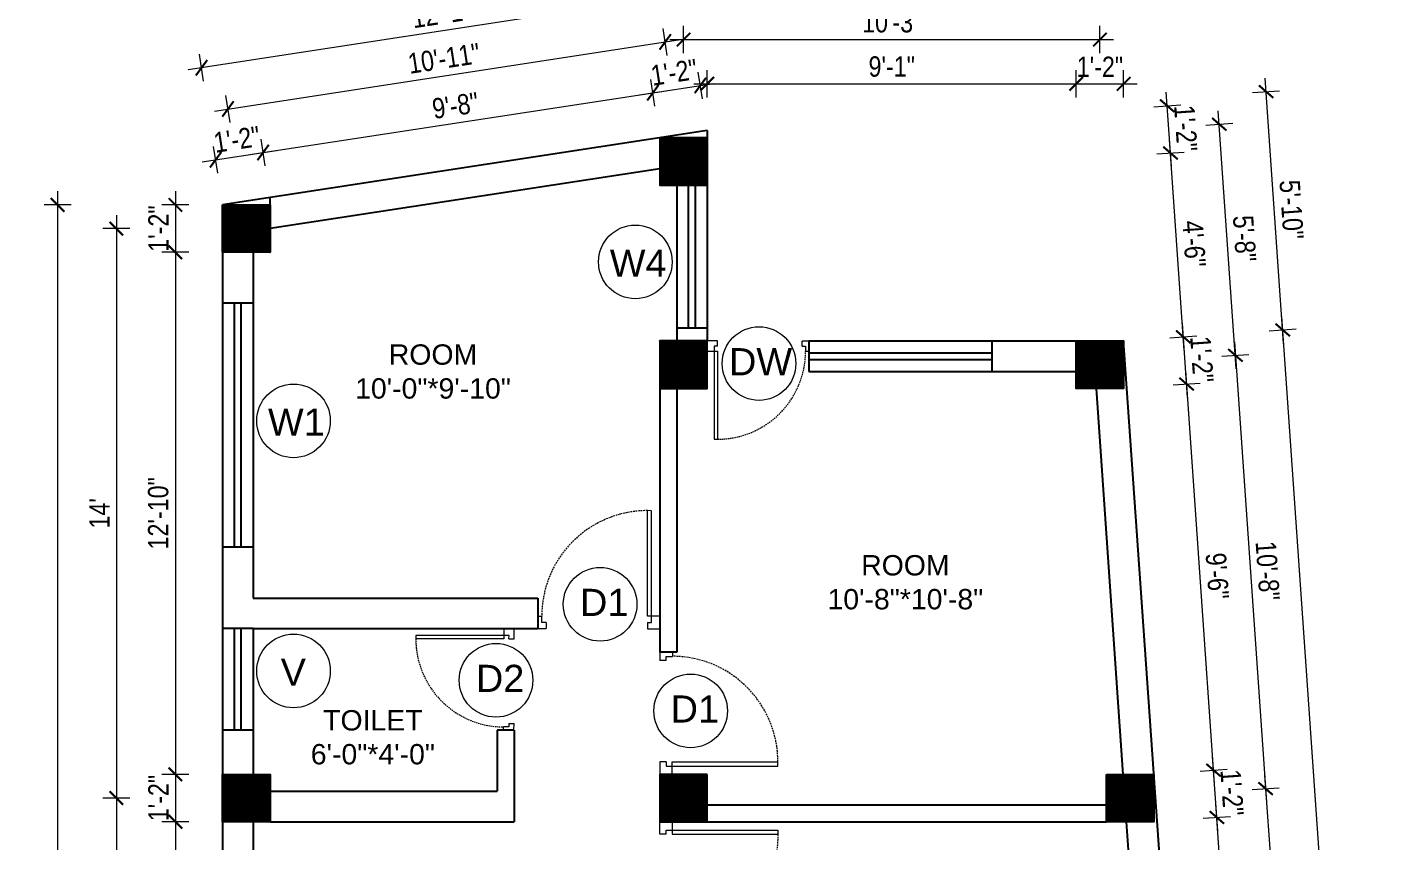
# Model space of a CAD drawing. Header units: inches. Extents: x -5096374 to -5070857, y -3259973 to -3243900.
# Drawn here: x -5081345.1 to -5080945.4, y -3258593.4 to -3258353 of the extents above; entities that cross this region are included whole.
import ezdxf

# ---------------------------------------------------------------- set-up
doc = ezdxf.new("R2010")
doc.units = ezdxf.units.IN
doc.header["$LTSCALE"] = 2
doc.header["$MEASUREMENT"] = 0
doc.header["$PDMODE"] = 34
doc.linetypes.add('HIDDEN', pattern=[0.375, 0.25, -0.125])
doc.layers.get('0').update_dxf_attribs({"linetype": 'CONTINUOUS'})
doc.layers.get('DEFPOINTS').update_dxf_attribs({"color": 141, "linetype": 'CONTINUOUS'})
doc.layers.add('A-Hatch', color=7, linetype='CONTINUOUS')
for name, color, linetype, lineweight in [('Annotate-Lite.w', 177, 'CONTINUOUS', 9), ('DIM 1-100', 4, 'CONTINUOUS', 13), ('Door-Window.w', 4, 'CONTINUOUS', 15), ('TEXT', 181, 'CONTINUOUS', 25)]:
    doc.layers.add(name, color=color, linetype=linetype, lineweight=lineweight)
doc.styles.add('arial.', font='arial.ttf')
doc.styles.add('gaurav', font='arial.ttf')
doc.styles.get("Standard").update_dxf_attribs({"font": 'ARIALN.TTF'})
doc.dimstyles.new('1 by 96', dxfattribs={"dimtxt": 6, "dimasz": 4, "dimexe": 4, "dimexo": 4, "dimgap": 2, "dimtad": 1, "dimdec": 0, "dimzin": 0, "dimdsep": 46, "dimlunit": 4, "dimtxsty": 'Standard', "dimblk": 'ARCHTICK', "dimcen": 0, "dimdle": 4, "dimadec": 0, "dimazin": 0, "dimtfac": 1, "dimtdec": 0, "dimtix": 1, "dimtofl": 0, "dimtmove": 1, "dimatfit": 3, "dimldrblk": 'ARCHTICK', "dimfxl": 4, "dimfxlon": 1, "dimtolj": 1, "dimtzin": 0, "dimlwd": -1, "dimlwe": -1, "dimarcsym": 0})
pattern_1 = [(45, (10145.2836, 0), (-0.0883883476483, 0.0883883476483), [])]

# ---------------------------------------------------------------- blocks, each defined once
blk = doc.blocks.new('3-0')
at = {"ltscale": 3}
for p, q in [((11063.05, 10097.68), (11065.97, 10099.9)), ((11065.25, 10097.81), (11066.71, 10098.92)), ((11065.97, 10099.9), (11066.71, 10098.92)), ((11063.05, 10097.68), (11064.53, 10095.73)), ((11065.99, 10096.84), (11064.53, 10095.73)), ((11065.99, 10096.84), (11065.25, 10097.81)), ((11085.5, 10074.13), (11110.32, 10092.96)), ((11086.24, 10073.15), (11111.05, 10091.97)), ((11111.05, 10091.97), (11110.32, 10092.96)), ((11084.04, 10073.02), (11082.57, 10071.91)), ((11082.57, 10071.91), (11084.79, 10068.98)), ((11084.04, 10073.02), (11084.78, 10072.04)), ((11084.78, 10072.04), (11086.24, 10073.15)), ((11084.79, 10068.98), (11087.72, 10071.2)), ((11086.24, 10073.15), (11085.5, 10074.13)), ((11087.72, 10071.2), (11086.24, 10073.15))]:
    blk.add_line(p, q, dxfattribs=at)
at = {"layer": 'Door-Window.w', "color": 9, "linetype": 'HIDDEN', "lineweight": 18}
blk.add_arc((11085.5, 10074.13), 31.16, 37.1906, 127.1465, dxfattribs=at)
blk = doc.blocks.new('_ArchTick')
at = {"color": 0, "linetype": 'ByBlock', "const_width": 0.15}
blk.add_lwpolyline([(-0.5, -0.5), (0.5, 0.5)], dxfattribs=at)
blk = doc.blocks.new('*D584')
at = {"layer": 'DEFPOINTS', "color": 0, "transparency": 16777216}
for p in [(-5081275.47, -3258390.02), (-5081287.43, -3258405.47), (-5081273.43, -3258403.32)]:
    blk.add_point(p, dxfattribs=at)
at = {"layer": 'DIM 1-100', "color": 0, "transparency": 16777216}
for p, q in [((-5081293.42, -3258392.77), (-5081271.52, -3258389.41)), ((-5081288.86, -3258396.12), (-5081290.08, -3258388.21)), ((-5081274.86, -3258393.97), (-5081276.08, -3258386.06))]:
    blk.add_line(p, q, dxfattribs=at)
at = {"layer": 'DIM 1-100', "color": 0, "transparency": 16777216, "xscale": 4, "yscale": 4, "zscale": 4}
for p, rotation in [((-5081289.47, -3258392.16), 188.71474201693), ((-5081275.47, -3258390.02), 8.714742016929982)]:
    blk.add_blockref('_ArchTick', p, dxfattribs=dict(at, rotation=rotation))
at = {"layer": 'DIM 1-100', "color": 0, "transparency": 16777216, "insert": (-5081283.23, -3258386.14), "char_height": 6, "attachment_point": 5, "rotation": 8.7147}
blk.add_mtext('\\A1;1\'-2"', dxfattribs=at)
blk = doc.blocks.new('*D585')
at = {"layer": 'DEFPOINTS', "color": 0, "ltscale": 0.5, "transparency": 16777216}
for p in [(-5081160.47, -3258372.39), (-5081158.43, -3258385.7), (-5081273.43, -3258403.32)]:
    blk.add_point(p, dxfattribs=at)
at = {"layer": 'DIM 1-100', "color": 0, "ltscale": 0.5, "transparency": 16777216}
for p, q in [((-5081159.86, -3258376.34), (-5081161.08, -3258368.44)), ((-5081279.42, -3258390.62), (-5081156.52, -3258371.78)), ((-5081274.86, -3258393.97), (-5081276.08, -3258386.06))]:
    blk.add_line(p, q, dxfattribs=at)
at = {"layer": 'DIM 1-100', "color": 0, "ltscale": 0.5, "transparency": 16777216, "xscale": 4, "yscale": 4, "zscale": 4}
for p, rotation in [((-5081160.47, -3258372.39), 8.714742016927156), ((-5081275.47, -3258390.02), 188.7147420169272)]:
    blk.add_blockref('_ArchTick', p, dxfattribs=dict(at, rotation=rotation))
at = {"layer": 'DIM 1-100', "color": 0, "ltscale": 0.5, "transparency": 16777216, "insert": (-5081218.74, -3258376.2), "char_height": 6, "attachment_point": 5, "rotation": 8.7147}
blk.add_mtext('\\A1;9\'-8"', dxfattribs=at)
blk = doc.blocks.new('*D586')
at = {"layer": 'DEFPOINTS', "color": 0, "ltscale": 0.5, "transparency": 16777216}
for p in [(-5081146.47, -3258370.24), (-5081158.43, -3258385.7), (-5081144.43, -3258383.55)]:
    blk.add_point(p, dxfattribs=at)
at = {"layer": 'DIM 1-100', "color": 0, "ltscale": 0.5, "transparency": 16777216}
for p, q in [((-5081164.42, -3258373), (-5081142.52, -3258369.64)), ((-5081159.86, -3258376.34), (-5081161.08, -3258368.44)), ((-5081145.86, -3258374.2), (-5081147.08, -3258366.29))]:
    blk.add_line(p, q, dxfattribs=at)
at = {"layer": 'DIM 1-100', "color": 0, "ltscale": 0.5, "transparency": 16777216, "xscale": 4, "yscale": 4, "zscale": 4}
for p, rotation in [((-5081160.47, -3258372.39), 188.7147420169272), ((-5081146.47, -3258370.24), 8.714742016927156)]:
    blk.add_blockref('_ArchTick', p, dxfattribs=dict(at, rotation=rotation))
at = {"layer": 'DIM 1-100', "color": 0, "ltscale": 0.5, "transparency": 16777216, "insert": (-5081154.23, -3258366.36), "char_height": 6, "attachment_point": 5, "rotation": 8.7147}
blk.add_mtext('\\A1;1\'-2"', dxfattribs=at)
blk = doc.blocks.new('*D587')
at = {"layer": 'DEFPOINTS', "color": 0, "ltscale": 0.5, "transparency": 16777216}
for p in [(-5081035.59, -3258369.75), (-5081144.43, -3258383.55), (-5081035.59, -3258445.63)]:
    blk.add_point(p, dxfattribs=at)
at = {"layer": 'DIM 1-100', "color": 0, "ltscale": 0.5, "transparency": 16777216}
for p, q in [((-5081144.43, -3258373.75), (-5081144.43, -3258365.75)), ((-5081035.59, -3258373.75), (-5081035.59, -3258365.75)), ((-5081148.43, -3258369.75), (-5081031.59, -3258369.75))]:
    blk.add_line(p, q, dxfattribs=at)
at = {"layer": 'DIM 1-100', "color": 0, "ltscale": 0.5, "transparency": 16777216, "xscale": 4, "yscale": 4, "zscale": 4, "rotation": 180}
blk.add_blockref('_ArchTick', (-5081144.43, -3258369.75), dxfattribs=at)
at = {"layer": 'DIM 1-100', "color": 0, "ltscale": 0.5, "transparency": 16777216, "xscale": 4, "yscale": 4, "zscale": 4}
blk.add_blockref('_ArchTick', (-5081035.59, -3258369.75), dxfattribs=at)
at = {"layer": 'DIM 1-100', "color": 0, "ltscale": 0.5, "transparency": 16777216, "insert": (-5081090.01, -3258364.69), "char_height": 6, "attachment_point": 5}
blk.add_mtext('\\A1;9\'-1"', dxfattribs=at)
blk = doc.blocks.new('*D588')
at = {"layer": 'DEFPOINTS', "color": 0, "ltscale": 0.5, "transparency": 16777216}
for p in [(-5081021.59, -3258369.75), (-5081035.59, -3258445.63), (-5081021.59, -3258445.63)]:
    blk.add_point(p, dxfattribs=at)
at = {"layer": 'DIM 1-100', "color": 0, "ltscale": 0.5, "transparency": 16777216}
for p, q in [((-5081035.59, -3258373.75), (-5081035.59, -3258365.75)), ((-5081021.59, -3258373.75), (-5081021.59, -3258365.75)), ((-5081039.59, -3258369.75), (-5081017.59, -3258369.75))]:
    blk.add_line(p, q, dxfattribs=at)
at = {"layer": 'DIM 1-100', "color": 0, "ltscale": 0.5, "transparency": 16777216, "xscale": 4, "yscale": 4, "zscale": 4, "rotation": 180}
blk.add_blockref('_ArchTick', (-5081035.59, -3258369.75), dxfattribs=at)
at = {"layer": 'DIM 1-100', "color": 0, "ltscale": 0.5, "transparency": 16777216, "xscale": 4, "yscale": 4, "zscale": 4}
blk.add_blockref('_ArchTick', (-5081021.59, -3258369.75), dxfattribs=at)
at = {"layer": 'DIM 1-100', "color": 0, "ltscale": 0.5, "transparency": 16777216, "insert": (-5081028.59, -3258364.74), "char_height": 6, "attachment_point": 5}
blk.add_mtext('\\A1;1\'-2"', dxfattribs=at)
blk = doc.blocks.new('*D589')
at = {"layer": 'DEFPOINTS', "color": 0, "ltscale": 0.5, "transparency": 16777216}
for p in [(-5081287.43, -3258405.47), (-5081301.34, -3258419.47), (-5081287.43, -3258419.47)]:
    blk.add_point(p, dxfattribs=at)
at = {"layer": 'DIM 1-100', "color": 0, "ltscale": 0.5, "transparency": 16777216}
for p, q in [((-5081301.34, -3258401.47), (-5081301.34, -3258423.47)), ((-5081297.34, -3258405.47), (-5081305.34, -3258405.47)), ((-5081297.34, -3258419.47), (-5081305.34, -3258419.47))]:
    blk.add_line(p, q, dxfattribs=at)
at = {"layer": 'DIM 1-100', "color": 0, "ltscale": 0.5, "transparency": 16777216, "xscale": 4, "yscale": 4, "zscale": 4}
for p, rotation in [((-5081301.34, -3258405.47), 90), ((-5081301.34, -3258419.47), 270)]:
    blk.add_blockref('_ArchTick', p, dxfattribs=dict(at, rotation=rotation))
at = {"layer": 'DIM 1-100', "color": 0, "ltscale": 0.5, "transparency": 16777216, "insert": (-5081306.35, -3258412.47), "char_height": 6, "attachment_point": 5, "rotation": 90}
blk.add_mtext('\\A1;1\'-2"', dxfattribs=at)
blk = doc.blocks.new('*D590')
at = {"layer": 'DEFPOINTS', "color": 0, "ltscale": 0.5, "transparency": 16777216}
for p in [(-5081287.43, -3258419.47), (-5081301.34, -3258573.47), (-5081287.43, -3258573.47)]:
    blk.add_point(p, dxfattribs=at)
at = {"layer": 'DIM 1-100', "color": 0, "ltscale": 0.5, "transparency": 16777216}
for p, q in [((-5081301.34, -3258415.47), (-5081301.34, -3258577.47)), ((-5081297.34, -3258419.47), (-5081305.34, -3258419.47)), ((-5081297.34, -3258573.47), (-5081305.34, -3258573.47))]:
    blk.add_line(p, q, dxfattribs=at)
at = {"layer": 'DIM 1-100', "color": 0, "ltscale": 0.5, "transparency": 16777216, "xscale": 4, "yscale": 4, "zscale": 4}
for p, rotation in [((-5081301.34, -3258419.47), 90), ((-5081301.34, -3258573.47), 270)]:
    blk.add_blockref('_ArchTick', p, dxfattribs=dict(at, rotation=rotation))
at = {"layer": 'DIM 1-100', "color": 0, "ltscale": 0.5, "transparency": 16777216, "insert": (-5081306.4, -3258496.47), "char_height": 6, "attachment_point": 5, "rotation": 90}
blk.add_mtext('\\A1;12\'-10"', dxfattribs=at)
blk = doc.blocks.new('*D591')
at = {"layer": 'DEFPOINTS', "color": 0, "ltscale": 0.5, "transparency": 16777216}
for p in [(-5081287.43, -3258573.47), (-5081301.34, -3258587.47), (-5081287.43, -3258587.47)]:
    blk.add_point(p, dxfattribs=at)
at = {"layer": 'DIM 1-100', "color": 0, "ltscale": 0.5, "transparency": 16777216}
for p, q in [((-5081301.34, -3258569.47), (-5081301.34, -3258591.47)), ((-5081297.34, -3258573.47), (-5081305.34, -3258573.47)), ((-5081297.34, -3258587.47), (-5081305.34, -3258587.47))]:
    blk.add_line(p, q, dxfattribs=at)
at = {"layer": 'DIM 1-100', "color": 0, "ltscale": 0.5, "transparency": 16777216, "xscale": 4, "yscale": 4, "zscale": 4}
for p, rotation in [((-5081301.34, -3258573.47), 90), ((-5081301.34, -3258587.47), 270)]:
    blk.add_blockref('_ArchTick', p, dxfattribs=dict(at, rotation=rotation))
at = {"layer": 'DIM 1-100', "color": 0, "ltscale": 0.5, "transparency": 16777216, "insert": (-5081306.35, -3258580.47), "char_height": 6, "attachment_point": 5, "rotation": 90}
blk.add_mtext('\\A1;1\'-2"', dxfattribs=at)
blk = doc.blocks.new('*D592')
at = {"layer": 'DEFPOINTS', "color": 0, "ltscale": 0.5, "transparency": 16777216}
for p in [(-5081287.43, -3258587.47), (-5081301.34, -3258701.23), (-5081287.43, -3258701.23)]:
    blk.add_point(p, dxfattribs=at)
at = {"layer": 'DIM 1-100', "color": 0, "ltscale": 0.5, "transparency": 16777216}
for p, q in [((-5081301.34, -3258583.47), (-5081301.34, -3258705.23)), ((-5081297.34, -3258587.47), (-5081305.34, -3258587.47)), ((-5081297.34, -3258701.23), (-5081305.34, -3258701.23))]:
    blk.add_line(p, q, dxfattribs=at)
at = {"layer": 'DIM 1-100', "color": 0, "ltscale": 0.5, "transparency": 16777216, "xscale": 4, "yscale": 4, "zscale": 4}
for p, rotation in [((-5081301.34, -3258587.47), 90), ((-5081301.34, -3258701.23), 270)]:
    blk.add_blockref('_ArchTick', p, dxfattribs=dict(at, rotation=rotation))
at = {"layer": 'DIM 1-100', "color": 0, "ltscale": 0.5, "transparency": 16777216, "insert": (-5081306.4, -3258644.35), "char_height": 6, "attachment_point": 5, "rotation": 90}
blk.add_mtext('\\A1;9\'-6"', dxfattribs=at)
blk = doc.blocks.new('*D596')
at = {"layer": 'DEFPOINTS', "color": 0, "ltscale": 0.5, "transparency": 16777216}
for p in [(-5081280.43, -3258412.47), (-5081318.77, -3258580.47), (-5081280.43, -3258580.47)]:
    blk.add_point(p, dxfattribs=at)
at = {"layer": 'DIM 1-100', "color": 0, "ltscale": 0.5, "transparency": 16777216}
for p, q in [((-5081318.77, -3258408.47), (-5081318.77, -3258584.47)), ((-5081314.77, -3258412.47), (-5081322.77, -3258412.47)), ((-5081314.77, -3258580.47), (-5081322.77, -3258580.47))]:
    blk.add_line(p, q, dxfattribs=at)
at = {"layer": 'DIM 1-100', "color": 0, "ltscale": 0.5, "transparency": 16777216, "xscale": 4, "yscale": 4, "zscale": 4}
for p, rotation in [((-5081318.77, -3258412.47), 90), ((-5081318.77, -3258580.47), 270)]:
    blk.add_blockref('_ArchTick', p, dxfattribs=dict(at, rotation=rotation))
at = {"layer": 'DIM 1-100', "color": 0, "ltscale": 0.5, "transparency": 16777216, "insert": (-5081323.78, -3258496.47), "char_height": 6, "attachment_point": 5, "rotation": 90}
blk.add_mtext("\\A1;14'", dxfattribs=at)
blk = doc.blocks.new('*D597')
at = {"layer": 'DEFPOINTS', "color": 0, "ltscale": 0.5, "transparency": 16777216}
for p in [(-5081280.43, -3258580.47), (-5081318.77, -3258708.23), (-5081280.43, -3258708.23)]:
    blk.add_point(p, dxfattribs=at)
at = {"layer": 'DIM 1-100', "color": 0, "ltscale": 0.5, "transparency": 16777216}
for p, q in [((-5081318.77, -3258576.47), (-5081318.77, -3258712.23)), ((-5081314.77, -3258580.47), (-5081322.77, -3258580.47)), ((-5081314.77, -3258708.23), (-5081322.77, -3258708.23))]:
    blk.add_line(p, q, dxfattribs=at)
at = {"layer": 'DIM 1-100', "color": 0, "ltscale": 0.5, "transparency": 16777216, "xscale": 4, "yscale": 4, "zscale": 4}
for p, rotation in [((-5081318.77, -3258580.47), 90), ((-5081318.77, -3258708.23), 270)]:
    blk.add_blockref('_ArchTick', p, dxfattribs=dict(at, rotation=rotation))
at = {"layer": 'DIM 1-100', "color": 0, "ltscale": 0.5, "transparency": 16777216, "insert": (-5081323.83, -3258644.35), "char_height": 6, "attachment_point": 5, "rotation": 90}
blk.add_mtext('\\A1;10\'-8"', dxfattribs=at)
blk = doc.blocks.new('*D599')
at = {"layer": 'DEFPOINTS', "color": 0, "ltscale": 0.5, "transparency": 16777216}
for p in [(-5081287.43, -3258405.47), (-5081336.1, -3258808.23), (-5081287.43, -3258808.23)]:
    blk.add_point(p, dxfattribs=at)
at = {"layer": 'DIM 1-100', "color": 0, "ltscale": 0.5, "transparency": 16777216}
for p, q in [((-5081336.1, -3258401.47), (-5081336.1, -3258812.23)), ((-5081332.1, -3258405.47), (-5081340.1, -3258405.47)), ((-5081332.1, -3258808.23), (-5081340.1, -3258808.23))]:
    blk.add_line(p, q, dxfattribs=at)
at = {"layer": 'DIM 1-100', "color": 0, "ltscale": 0.5, "transparency": 16777216, "xscale": 4, "yscale": 4, "zscale": 4}
for p, rotation in [((-5081336.1, -3258405.47), 90), ((-5081336.1, -3258808.23), 270)]:
    blk.add_blockref('_ArchTick', p, dxfattribs=dict(at, rotation=rotation))
at = {"layer": 'DIM 1-100', "color": 0, "ltscale": 0.5, "transparency": 16777216, "insert": (-5081341.16, -3258606.85), "char_height": 6, "attachment_point": 5, "rotation": 90}
blk.add_mtext('\\A1;33\'-7"', dxfattribs=at)
blk = doc.blocks.new('*D600')
at = {"layer": 'DEFPOINTS', "color": 0, "ltscale": 0.5, "transparency": 16777216}
for p in [(-5081156.84, -3258357.4), (-5081151.43, -3258392.7), (-5081280.43, -3258412.47)]:
    blk.add_point(p, dxfattribs=at)
at = {"layer": 'DIM 1-100', "color": 0, "ltscale": 0.5, "transparency": 16777216}
for p, q in [((-5081156.23, -3258361.36), (-5081157.45, -3258353.45)), ((-5081289.79, -3258377.78), (-5081152.89, -3258356.8)), ((-5081285.23, -3258381.13), (-5081286.45, -3258373.22))]:
    blk.add_line(p, q, dxfattribs=at)
at = {"layer": 'DIM 1-100', "color": 0, "ltscale": 0.5, "transparency": 16777216, "xscale": 4, "yscale": 4, "zscale": 4}
for p, rotation in [((-5081156.84, -3258357.4), 8.714742018610865), ((-5081285.84, -3258377.18), 188.7147420186108)]:
    blk.add_blockref('_ArchTick', p, dxfattribs=dict(at, rotation=rotation))
at = {"layer": 'DIM 1-100', "color": 0, "ltscale": 0.5, "transparency": 16777216, "insert": (-5081222.11, -3258362.29), "char_height": 6, "attachment_point": 5, "rotation": 8.7147}
blk.add_mtext('\\A1;10\'-11"', dxfattribs=at)
blk = doc.blocks.new('*D601')
at = {"layer": 'DEFPOINTS', "color": 0, "ltscale": 0.5, "transparency": 16777216}
for p in [(-5081028.59, -3258356.7), (-5081151.43, -3258392.7), (-5081028.59, -3258452.63)]:
    blk.add_point(p, dxfattribs=at)
at = {"layer": 'DIM 1-100', "color": 0, "ltscale": 0.5, "transparency": 16777216}
for p, q in [((-5081151.43, -3258360.7), (-5081151.43, -3258352.7)), ((-5081028.59, -3258360.7), (-5081028.59, -3258352.7)), ((-5081155.43, -3258356.7), (-5081024.59, -3258356.7))]:
    blk.add_line(p, q, dxfattribs=at)
at = {"layer": 'DIM 1-100', "color": 0, "ltscale": 0.5, "transparency": 16777216, "xscale": 4, "yscale": 4, "zscale": 4, "rotation": 180}
blk.add_blockref('_ArchTick', (-5081151.43, -3258356.7), dxfattribs=at)
at = {"layer": 'DIM 1-100', "color": 0, "ltscale": 0.5, "transparency": 16777216, "xscale": 4, "yscale": 4, "zscale": 4}
blk.add_blockref('_ArchTick', (-5081028.59, -3258356.7), dxfattribs=at)
at = {"layer": 'DIM 1-100', "color": 0, "ltscale": 0.5, "transparency": 16777216, "insert": (-5081090.01, -3258351.64), "char_height": 6, "attachment_point": 5}
blk.add_mtext('\\A1;10\'-3"', dxfattribs=at)
blk = doc.blocks.new('*D602')
at = {"layer": 'DEFPOINTS', "color": 0, "ltscale": 0.5, "transparency": 16777216}
for p in [(-5081293.63, -3258365.01), (-5081144.43, -3258383.55), (-5081287.43, -3258405.47)]:
    blk.add_point(p, dxfattribs=at)
at = {"layer": 'DIM 1-100', "color": 0, "ltscale": 0.5, "transparency": 16777216}
for p, q in [((-5081150.03, -3258347.04), (-5081151.24, -3258339.13)), ((-5081146.68, -3258342.48), (-5081297.59, -3258365.61)), ((-5081293.03, -3258368.96), (-5081294.24, -3258361.05))]:
    blk.add_line(p, q, dxfattribs=at)
at = {"layer": 'DIM 1-100', "color": 0, "ltscale": 0.5, "transparency": 16777216, "xscale": 4, "yscale": 4, "zscale": 4}
for p, rotation in [((-5081150.63, -3258343.09), 8.714742018475636), ((-5081293.63, -3258365.01), 188.7147420184756)]:
    blk.add_blockref('_ArchTick', p, dxfattribs=dict(at, rotation=rotation))
at = {"layer": 'DIM 1-100', "color": 0, "ltscale": 0.5, "transparency": 16777216, "insert": (-5081222.89, -3258349.09), "char_height": 6, "attachment_point": 5, "rotation": 8.7147}
blk.add_mtext('\\A1;12\'-1"', dxfattribs=at)
blk = doc.blocks.new('*D603')
at = {"layer": 'DEFPOINTS', "color": 0, "ltscale": 0.5, "transparency": 16777216}
for p in [(-5081021.59, -3258343.3), (-5081144.43, -3258445.63), (-5081021.59, -3258445.63)]:
    blk.add_point(p, dxfattribs=at)
at = {"layer": 'DIM 1-100', "color": 0, "ltscale": 0.5, "transparency": 16777216}
for p, q in [((-5081144.43, -3258347.3), (-5081144.43, -3258339.3)), ((-5081021.59, -3258347.3), (-5081021.59, -3258339.3)), ((-5081148.43, -3258343.3), (-5081017.59, -3258343.3))]:
    blk.add_line(p, q, dxfattribs=at)
at = {"layer": 'DIM 1-100', "color": 0, "ltscale": 0.5, "transparency": 16777216, "xscale": 4, "yscale": 4, "zscale": 4, "rotation": 180}
blk.add_blockref('_ArchTick', (-5081144.43, -3258343.3), dxfattribs=at)
at = {"layer": 'DIM 1-100', "color": 0, "ltscale": 0.5, "transparency": 16777216, "xscale": 4, "yscale": 4, "zscale": 4}
blk.add_blockref('_ArchTick', (-5081021.59, -3258343.3), dxfattribs=at)
at = {"layer": 'DIM 1-100', "color": 0, "ltscale": 0.5, "transparency": 16777216, "insert": (-5081083.01, -3258338.24), "char_height": 6, "attachment_point": 5}
blk.add_mtext('\\A1;10\'-3"', dxfattribs=at)
blk = doc.blocks.new('*D615')
at = {"layer": 'DEFPOINTS', "color": 0, "ltscale": 0.5, "transparency": 16777216}
for p in [(-5081012.68, -3258587.47), (-5080994.1, -3258586.18), (-5081003.77, -3258701.23)]:
    blk.add_point(p, dxfattribs=at)
at = {"layer": 'DIM 1-100', "color": 0, "ltscale": 0.5, "transparency": 16777216}
for p, q in [((-5080985.89, -3258703.99), (-5080994.38, -3258582.19)), ((-5080998.09, -3258586.45), (-5080990.11, -3258585.9)), ((-5080990.16, -3258700.28), (-5080982.18, -3258699.72))]:
    blk.add_line(p, q, dxfattribs=at)
at = {"layer": 'DIM 1-100', "color": 0, "ltscale": 0.5, "transparency": 16777216, "xscale": 4, "yscale": 4, "zscale": 4}
for p, rotation in [((-5080994.1, -3258586.18), 93.98810611647639), ((-5080986.17, -3258700), 273.9881061164764)]:
    blk.add_blockref('_ArchTick', p, dxfattribs=dict(at, rotation=rotation))
at = {"layer": 'DIM 1-100', "color": 0, "ltscale": 0.5, "transparency": 16777216, "insert": (-5080985.08, -3258642.74), "char_height": 6, "attachment_point": 5, "rotation": 273.9881}
blk.add_mtext('\\A1;9\'-6"', dxfattribs=at)
blk = doc.blocks.new('*D616')
at = {"layer": 'DEFPOINTS', "color": 0, "ltscale": 0.5, "transparency": 16777216}
for p in [(-5081012.68, -3258573.47), (-5080995.07, -3258572.24), (-5081012.68, -3258587.47)]:
    blk.add_point(p, dxfattribs=at)
at = {"layer": 'DIM 1-100', "color": 0, "ltscale": 0.5, "transparency": 16777216}
for p, q in [((-5080993.82, -3258590.17), (-5080995.35, -3258568.25)), ((-5080999.06, -3258572.52), (-5080991.08, -3258571.97)), ((-5080998.09, -3258586.45), (-5080990.11, -3258585.9))]:
    blk.add_line(p, q, dxfattribs=at)
at = {"layer": 'DIM 1-100', "color": 0, "ltscale": 0.5, "transparency": 16777216, "xscale": 4, "yscale": 4, "zscale": 4}
for p, rotation in [((-5080995.07, -3258572.24), 93.98810611647639), ((-5080994.1, -3258586.18), 273.9881061164764)]:
    blk.add_blockref('_ArchTick', p, dxfattribs=dict(at, rotation=rotation))
at = {"layer": 'DIM 1-100', "color": 0, "ltscale": 0.5, "transparency": 16777216, "insert": (-5080989.59, -3258578.86), "char_height": 6, "attachment_point": 5, "rotation": 273.9881}
blk.add_mtext('\\A1;1\'-2"', dxfattribs=at)
blk = doc.blocks.new('*D617')
at = {"layer": 'DEFPOINTS', "color": 0, "ltscale": 0.5, "transparency": 16777216}
for p in [(-5081021.59, -3258459.63), (-5081003.01, -3258458.34), (-5081012.68, -3258573.47)]:
    blk.add_point(p, dxfattribs=at)
at = {"layer": 'DIM 1-100', "color": 0, "ltscale": 0.5, "transparency": 16777216}
for p, q in [((-5080994.79, -3258576.23), (-5081003.29, -3258454.35)), ((-5081007, -3258458.61), (-5080999.02, -3258458.06)), ((-5080999.06, -3258572.52), (-5080991.08, -3258571.97))]:
    blk.add_line(p, q, dxfattribs=at)
at = {"layer": 'DIM 1-100', "color": 0, "ltscale": 0.5, "transparency": 16777216, "xscale": 4, "yscale": 4, "zscale": 4}
for p, rotation in [((-5081003.01, -3258458.34), 93.98810611647639), ((-5080995.07, -3258572.24), 273.9881061164764)]:
    blk.add_blockref('_ArchTick', p, dxfattribs=dict(at, rotation=rotation))
at = {"layer": 'DIM 1-100', "color": 0, "ltscale": 0.5, "transparency": 16777216, "insert": (-5080993.99, -3258514.94), "char_height": 6, "attachment_point": 5, "rotation": 273.9881}
blk.add_mtext('\\A1;9\'-6"', dxfattribs=at)
blk = doc.blocks.new('*D618')
at = {"layer": 'DEFPOINTS', "color": 0, "ltscale": 0.5, "transparency": 16777216}
for p in [(-5081021.59, -3258445.63), (-5081003.99, -3258444.4), (-5081021.59, -3258459.63)]:
    blk.add_point(p, dxfattribs=at)
at = {"layer": 'DIM 1-100', "color": 0, "ltscale": 0.5, "transparency": 16777216}
for p, q in [((-5081002.74, -3258462.33), (-5081004.26, -3258440.41)), ((-5081007.98, -3258444.68), (-5080999.99, -3258444.13)), ((-5081007, -3258458.61), (-5080999.02, -3258458.06))]:
    blk.add_line(p, q, dxfattribs=at)
at = {"layer": 'DIM 1-100', "color": 0, "ltscale": 0.5, "transparency": 16777216, "xscale": 4, "yscale": 4, "zscale": 4}
for p, rotation in [((-5081003.99, -3258444.4), 93.98810611647639), ((-5081003.01, -3258458.34), 273.9881061164764)]:
    blk.add_blockref('_ArchTick', p, dxfattribs=dict(at, rotation=rotation))
at = {"layer": 'DIM 1-100', "color": 0, "ltscale": 0.5, "transparency": 16777216, "insert": (-5080998.5, -3258451.02), "char_height": 6, "attachment_point": 5, "rotation": 273.9881}
blk.add_mtext('\\A1;1\'-2"', dxfattribs=at)
blk = doc.blocks.new('*D619')
at = {"layer": 'DEFPOINTS', "color": 0, "ltscale": 0.5, "transparency": 16777216}
for p in [(-5081007.77, -3258390.17), (-5081144.43, -3258399.7), (-5081021.59, -3258445.63)]:
    blk.add_point(p, dxfattribs=at)
at = {"layer": 'DIM 1-100', "color": 0, "ltscale": 0.5, "transparency": 16777216}
for p, q in [((-5081003.71, -3258448.39), (-5081008.04, -3258386.18)), ((-5081011.76, -3258390.45), (-5081003.78, -3258389.89)), ((-5081007.98, -3258444.68), (-5080999.99, -3258444.13))]:
    blk.add_line(p, q, dxfattribs=at)
at = {"layer": 'DIM 1-100', "color": 0, "ltscale": 0.5, "transparency": 16777216, "xscale": 4, "yscale": 4, "zscale": 4}
for p, rotation in [((-5081007.77, -3258390.17), 93.98810611647639), ((-5081003.99, -3258444.4), 273.9881061164764)]:
    blk.add_blockref('_ArchTick', p, dxfattribs=dict(at, rotation=rotation))
at = {"layer": 'DIM 1-100', "color": 0, "ltscale": 0.5, "transparency": 16777216, "insert": (-5081000.82, -3258416.93), "char_height": 6, "attachment_point": 5, "rotation": 273.9881}
blk.add_mtext('\\A1;4\'-6"', dxfattribs=at)
blk = doc.blocks.new('*D620')
at = {"layer": 'DEFPOINTS', "color": 0, "ltscale": 0.5, "transparency": 16777216}
for p in [(-5081008.74, -3258376.24), (-5081144.43, -3258385.7), (-5081144.43, -3258399.7)]:
    blk.add_point(p, dxfattribs=at)
at = {"layer": 'DIM 1-100', "color": 0, "ltscale": 0.5, "transparency": 16777216}
for p, q in [((-5081007.49, -3258394.16), (-5081009.02, -3258372.25)), ((-5081012.73, -3258376.51), (-5081004.75, -3258375.96)), ((-5081011.76, -3258390.45), (-5081003.78, -3258389.89))]:
    blk.add_line(p, q, dxfattribs=at)
at = {"layer": 'DIM 1-100', "color": 0, "ltscale": 0.5, "transparency": 16777216, "xscale": 4, "yscale": 4, "zscale": 4}
for p, rotation in [((-5081008.74, -3258376.24), 93.98810611647639), ((-5081007.77, -3258390.17), 273.9881061164764)]:
    blk.add_blockref('_ArchTick', p, dxfattribs=dict(at, rotation=rotation))
at = {"layer": 'DIM 1-100', "color": 0, "ltscale": 0.5, "transparency": 16777216, "insert": (-5081003.25, -3258382.85), "char_height": 6, "attachment_point": 5, "rotation": 273.9881}
blk.add_mtext('\\A1;1\'-2"', dxfattribs=at)
blk = doc.blocks.new('*D621')
at = {"layer": 'DEFPOINTS', "color": 0, "ltscale": 0.5, "transparency": 16777216}
for p in [(-5081028.59, -3258452.63), (-5081019.68, -3258580.47), (-5080979.72, -3258577.68)]:
    blk.add_point(p, dxfattribs=at)
at = {"layer": 'DIM 1-100', "color": 0, "ltscale": 0.5, "transparency": 16777216}
for p, q in [((-5080992.62, -3258450.12), (-5080984.64, -3258449.57)), ((-5080988.91, -3258445.86), (-5080979.44, -3258581.68)), ((-5080983.71, -3258577.96), (-5080975.73, -3258577.41))]:
    blk.add_line(p, q, dxfattribs=at)
at = {"layer": 'DIM 1-100', "color": 0, "ltscale": 0.5, "transparency": 16777216, "xscale": 4, "yscale": 4, "zscale": 4}
for p, rotation in [((-5080988.63, -3258449.85), 93.98810611419698), ((-5080979.72, -3258577.68), 273.988106114197)]:
    blk.add_blockref('_ArchTick', p, dxfattribs=dict(at, rotation=rotation))
at = {"layer": 'DIM 1-100', "color": 0, "ltscale": 0.5, "transparency": 16777216, "insert": (-5080979.12, -3258513.41), "char_height": 6, "attachment_point": 5, "rotation": 273.9881}
blk.add_mtext('\\A1;10\'-8"', dxfattribs=at)
blk = doc.blocks.new('*D622')
at = {"layer": 'DEFPOINTS', "color": 0, "ltscale": 0.5, "transparency": 16777216}
for p in [(-5081019.68, -3258580.47), (-5080970.81, -3258705.44), (-5081010.77, -3258708.23)]:
    blk.add_point(p, dxfattribs=at)
at = {"layer": 'DIM 1-100', "color": 0, "ltscale": 0.5, "transparency": 16777216}
for p, q in [((-5080983.71, -3258577.96), (-5080975.73, -3258577.41)), ((-5080980, -3258573.69), (-5080970.53, -3258709.43)), ((-5080974.8, -3258705.72), (-5080966.82, -3258705.17))]:
    blk.add_line(p, q, dxfattribs=at)
at = {"layer": 'DIM 1-100', "color": 0, "ltscale": 0.5, "transparency": 16777216, "xscale": 4, "yscale": 4, "zscale": 4}
for p, rotation in [((-5080979.72, -3258577.68), 93.98810611417795), ((-5080970.81, -3258705.44), 273.9881061141779)]:
    blk.add_blockref('_ArchTick', p, dxfattribs=dict(at, rotation=rotation))
at = {"layer": 'DIM 1-100', "color": 0, "ltscale": 0.5, "transparency": 16777216, "insert": (-5080970.21, -3258641.21), "char_height": 6, "attachment_point": 5, "rotation": 273.9881}
blk.add_mtext('\\A1;10\'-8"', dxfattribs=at)
blk = doc.blocks.new('*D624')
at = {"layer": 'DEFPOINTS', "color": 0, "ltscale": 0.5, "transparency": 16777216}
for p in [(-5080993.38, -3258381.68), (-5081151.43, -3258392.7), (-5081028.59, -3258452.63)]:
    blk.add_point(p, dxfattribs=at)
at = {"layer": 'DIM 1-100', "color": 0, "ltscale": 0.5, "transparency": 16777216}
for p, q in [((-5080988.35, -3258453.84), (-5080993.66, -3258377.69)), ((-5080997.37, -3258381.96), (-5080989.39, -3258381.4)), ((-5080992.62, -3258450.12), (-5080984.64, -3258449.57))]:
    blk.add_line(p, q, dxfattribs=at)
at = {"layer": 'DIM 1-100', "color": 0, "ltscale": 0.5, "transparency": 16777216, "xscale": 4, "yscale": 4, "zscale": 4}
for p, rotation in [((-5080993.38, -3258381.68), 93.98810611417795), ((-5080988.63, -3258449.85), 273.9881061141779)]:
    blk.add_blockref('_ArchTick', p, dxfattribs=dict(at, rotation=rotation))
at = {"layer": 'DIM 1-100', "color": 0, "ltscale": 0.5, "transparency": 16777216, "insert": (-5080985.95, -3258415.41), "char_height": 6, "attachment_point": 5, "rotation": 273.9881}
blk.add_mtext('\\A1;5\'-8"', dxfattribs=at)
blk = doc.blocks.new('*D625')
at = {"layer": 'DEFPOINTS', "color": 0, "ltscale": 0.5, "transparency": 16777216}
for p in [(-5081021.59, -3258445.63), (-5080974.67, -3258442.36), (-5080996.31, -3258808.23)]:
    blk.add_point(p, dxfattribs=at)
at = {"layer": 'DIM 1-100', "color": 0, "ltscale": 0.5, "transparency": 16777216}
for p, q in [((-5080949.11, -3258808.95), (-5080974.95, -3258438.37)), ((-5080978.66, -3258442.64), (-5080970.68, -3258442.08)), ((-5080953.38, -3258805.24), (-5080945.4, -3258804.68))]:
    blk.add_line(p, q, dxfattribs=at)
at = {"layer": 'DIM 1-100', "color": 0, "ltscale": 0.5, "transparency": 16777216, "xscale": 4, "yscale": 4, "zscale": 4}
for p, rotation in [((-5080974.67, -3258442.36), 93.98810611425189), ((-5080949.39, -3258804.96), 273.9881061142519)]:
    blk.add_blockref('_ArchTick', p, dxfattribs=dict(at, rotation=rotation))
at = {"layer": 'DIM 1-100', "color": 0, "ltscale": 0.5, "transparency": 16777216, "insert": (-5080956.98, -3258623.31), "char_height": 6, "attachment_point": 5, "rotation": 273.9881}
blk.add_mtext('\\A1;30\'-3"', dxfattribs=at)
blk = doc.blocks.new('*D626')
at = {"layer": 'DEFPOINTS', "color": 0, "ltscale": 0.5, "transparency": 16777216}
for p in [(-5080979.57, -3258372.06), (-5081144.43, -3258383.55), (-5081021.59, -3258445.63)]:
    blk.add_point(p, dxfattribs=at)
at = {"layer": 'DIM 1-100', "color": 0, "ltscale": 0.5, "transparency": 16777216}
for p, q in [((-5080974.39, -3258446.35), (-5080979.85, -3258368.07)), ((-5080983.56, -3258372.34), (-5080975.58, -3258371.78)), ((-5080978.66, -3258442.64), (-5080970.68, -3258442.08))]:
    blk.add_line(p, q, dxfattribs=at)
at = {"layer": 'DIM 1-100', "color": 0, "ltscale": 0.5, "transparency": 16777216, "xscale": 4, "yscale": 4, "zscale": 4}
for p, rotation in [((-5080979.57, -3258372.06), 93.98810611423016), ((-5080974.67, -3258442.36), 273.9881061142302)]:
    blk.add_blockref('_ArchTick', p, dxfattribs=dict(at, rotation=rotation))
at = {"layer": 'DIM 1-100', "color": 0, "ltscale": 0.5, "transparency": 16777216, "insert": (-5080972.07, -3258406.86), "char_height": 6, "attachment_point": 5, "rotation": 273.9881}
blk.add_mtext('\\A1;5\'-10"', dxfattribs=at)

msp = doc.modelspace()

# ---------------------------------------------------------------- hatches: boundary and pattern name
at = {"layer": 'A-Hatch', "ltscale": 0.5}
h = msp.add_hatch(dxfattribs=at)
h.set_pattern_fill('ANSI31', color=256)
h.set_pattern_definition(pattern_1)
h.paths.add_polyline_path([(-5081144.43, -3258385.7), (-5081158.43, -3258385.7), (-5081158.43, -3258399.7), (-5081144.43, -3258399.7)])
h = msp.add_hatch(dxfattribs=at)
h.set_pattern_fill('ANSI31', color=256)
h.set_pattern_definition(pattern_1)
h.paths.add_polyline_path([(-5081273.43, -3258405.47), (-5081287.43, -3258405.47), (-5081287.43, -3258419.47), (-5081273.43, -3258419.47)])
h = msp.add_hatch(dxfattribs=at)
h.set_pattern_fill('ANSI31', color=256)
h.set_pattern_definition(pattern_1)
h.paths.add_polyline_path([(-5081144.43, -3258445.63), (-5081153.43, -3258445.63), (-5081158.43, -3258445.63), (-5081158.43, -3258459.63), (-5081144.43, -3258459.63), (-5081144.43, -3258448.63), (-5081144.43, -3258448.63)])
h = msp.add_hatch(dxfattribs=at)
h.set_pattern_fill('ANSI31', color=256)
h.set_pattern_definition(pattern_1)
h.paths.add_polyline_path([(-5081021.59, -3258445.63), (-5081035.59, -3258445.63), (-5081035.59, -3258459.63), (-5081021.59, -3258459.63)])
h = msp.add_hatch(dxfattribs=at)
h.set_pattern_fill('ANSI31', color=256)
h.set_pattern_definition(pattern_1)
h.paths.add_polyline_path([(-5081273.43, -3258573.47), (-5081287.43, -3258573.47), (-5081287.43, -3258587.47), (-5081273.43, -3258587.47)])
h = msp.add_hatch(dxfattribs=at)
h.set_pattern_fill('ANSI31', color=256)
h.set_pattern_definition(pattern_1)
h.paths.add_polyline_path([(-5081144.43, -3258573.47), (-5081158.43, -3258573.47), (-5081158.43, -3258587.47), (-5081144.43, -3258587.47)])
h = msp.add_hatch(dxfattribs=at)
h.set_pattern_fill('ANSI31', color=256)
h.set_pattern_definition(pattern_1)
h.paths.add_polyline_path([(-5081012.68, -3258573.47), (-5081026.68, -3258573.47), (-5081026.68, -3258587.47), (-5081012.68, -3258587.47)])

# ---------------------------------------------------------------- linework, layer by layer
at = {"ltscale": 0.5}
for p, q in [((-5081144.43, -3258383.55), (-5081287.43, -3258405.47)), ((-5081144.43, -3258383.55), (-5081144.43, -3258445.63)), ((-5081158.43, -3258394.8), (-5081273.43, -3258412.43)), ((-5081153.43, -3258399.7), (-5081153.43, -3258445.63)), ((-5081149.93, -3258441.7), (-5081149.93, -3258399.7)), ((-5081147.93, -3258441.7), (-5081147.93, -3258399.7)), ((-5081287.43, -3258405.47), (-5081287.43, -3258573.47)), ((-5081273.43, -3258419.47), (-5081273.43, -3258403.32)), ((-5081278.43, -3258419.47), (-5081278.43, -3258521.47)), ((-5081278.43, -3258434.47), (-5081287.43, -3258434.47)), ((-5081283.93, -3258506.47), (-5081283.93, -3258434.47)), ((-5081281.93, -3258506.47), (-5081281.93, -3258434.47)), ((-5081153.43, -3258441.7), (-5081144.43, -3258441.7)), ((-5081153.43, -3258445.63), (-5081144.43, -3258445.63)), ((-5081114.43, -3258445.63), (-5081021.59, -3258445.63)), ((-5081114.43, -3258445.63), (-5081114.43, -3258454.63)), ((-5081060.43, -3258445.63), (-5081060.43, -3258454.63)), ((-5080996.31, -3258808.23), (-5081021.59, -3258445.63)), ((-5081114.43, -3258449.13), (-5081060.43, -3258449.13)), ((-5081114.43, -3258451.13), (-5081060.43, -3258451.13)), ((-5081114.43, -3258454.63), (-5081035.59, -3258454.63)), ((-5081158.43, -3258459.63), (-5081158.43, -3258537.47)), ((-5081153.43, -3258459.63), (-5081153.43, -3258537.47)), ((-5081021.7, -3258573.47), (-5081029.63, -3258459.63)), ((-5081278.43, -3258506.47), (-5081287.43, -3258506.47)), ((-5081278.43, -3258521.47), (-5081194.43, -3258521.47)), ((-5081194.43, -3258521.47), (-5081194.43, -3258530.47)), ((-5081278.43, -3258530.47), (-5081287.43, -3258530.47)), ((-5081283.93, -3258560.47), (-5081283.93, -3258530.47)), ((-5081281.93, -3258560.47), (-5081281.93, -3258530.47)), ((-5081278.43, -3258530.47), (-5081278.43, -3258573.47)), ((-5081278.43, -3258530.47), (-5081194.43, -3258530.47)), ((-5081201.43, -3258530.47), (-5081194.43, -3258530.47)), ((-5081158.43, -3258530.47), (-5081158.43, -3258537.47)), ((-5081153.43, -3258537.47), (-5081158.43, -3258537.47)), ((-5081278.43, -3258560.47), (-5081287.43, -3258560.47)), ((-5081206.43, -3258560.47), (-5081206.43, -3258578.47)), ((-5081201.43, -3258560.47), (-5081206.43, -3258560.47)), ((-5081201.43, -3258560.47), (-5081201.43, -3258587.47)), ((-5081287.43, -3258573.47), (-5081287.43, -3258808.23)), ((-5081273.43, -3258578.47), (-5081206.43, -3258578.47)), ((-5081144.43, -3258582.47), (-5081026.68, -3258582.47)), ((-5081278.43, -3258587.47), (-5081278.43, -3258701.23)), ((-5081273.43, -3258587.47), (-5081201.43, -3258587.47)), ((-5081153.43, -3258587.47), (-5081026.68, -3258587.47)), ((-5081012.79, -3258701.23), (-5081020.72, -3258587.47))]:
    msp.add_line(p, q, dxfattribs=at)
for points in [[(-5081144.43, -3258385.7), (-5081158.43, -3258385.7), (-5081158.43, -3258399.7), (-5081144.43, -3258399.7)], [(-5081287.43, -3258405.47), (-5081273.43, -3258405.47), (-5081273.43, -3258419.47), (-5081287.43, -3258419.47)], [(-5081144.43, -3258445.63), (-5081158.43, -3258445.63), (-5081158.43, -3258459.63), (-5081144.43, -3258459.63)], [(-5081035.59, -3258445.63), (-5081021.59, -3258445.63), (-5081021.59, -3258459.63), (-5081035.59, -3258459.63)], [(-5081287.43, -3258573.47), (-5081273.43, -3258573.47), (-5081273.43, -3258587.47), (-5081287.43, -3258587.47)], [(-5081144.43, -3258573.47), (-5081158.43, -3258573.47), (-5081158.43, -3258587.47), (-5081144.43, -3258587.47)], [(-5081026.68, -3258573.47), (-5081012.68, -3258573.47), (-5081012.68, -3258587.47), (-5081026.68, -3258587.47)]]:
    msp.add_lwpolyline(points, close=True, dxfattribs=at)
at = {"layer": 'Annotate-Lite.w', "ltscale": 0.005}
for centre in [(-5081165.66, -3258422.3), (-5081129.17, -3258452.29), (-5081266.5, -3258469.2), (-5081176.05, -3258523.3), (-5081266.5, -3258542.97), (-5081206.77, -3258545.72), (-5081149.33, -3258554.75)]:
    msp.add_circle(centre, 10.86, dxfattribs=at)

# ---------------------------------------------------------------- block references
at = {"layer": 'Door-Window.w', "linetype": 'ByBlock'}
for p, xscale, yscale, zscale, rotation in [((-5082228.34, -3246016.01), 0.8331589850765497, 0.8331589850765497, 0.8331589850765497, 232.7330628613127), ((-5079837.87, -3273444.23), 0.9997910039624013, 0.9997910039624013, 0.9997910039624013, 52.80940478019525), ((-5068771.83, -3257446.56), 0.8331589850765497, 0.8331589850765497, 0.8331589850765497, 142.7330628613128), ((-5096072.16, -3259894.03), 0.9997910039624012, 0.9997910039624012, 0.9997910039624012, 322.8094047801953), ((-5096072.16, -3257266.91), -0.9997910039624013, 0.9997910039624012, 0.9997910039624012, 217.1905952198047)]:
    msp.add_blockref('3-0', p, dxfattribs=dict(at, xscale=xscale, yscale=yscale, zscale=zscale, rotation=rotation))

# ---------------------------------------------------------------- texts
at = {"layer": 'Annotate-Lite.w', "ltscale": 0.005, "char_height": 8, "attachment_point": 1, "style": 'gaurav'}
for s, insert in [('W4', (-5081173.2, -3258418.65)), ('DW', (-5081138.02, -3258447.74)), ('W1', (-5081274.04, -3258465.55)), ('D1', (-5081181.97, -3258518.74)), ('V', (-5081270.29, -3258539.32)), ('D2', (-5081212.69, -3258541.16)), ('D1', (-5081155.25, -3258550.19))]:
    msp.add_mtext_dynamic_manual_height_columns(s, width=8, gutter_width=100, heights=[0], dxfattribs=dict(at, insert=insert))
at = {"layer": 'TEXT', "lineweight": -2, "char_height": 6, "attachment_point": 5, "style": 'arial.'}
for s, insert in [('{\\W1;ROOM\\P10\'-0"*9\'-10"}', (-5081225.35, -3258454.67)), ('{\\W1;ROOM\\P10\'-8"*10\'-8"}', (-5081085.99, -3258516.84)), ('{\\W1;TOILET\\P6\'-0"*4\'-0"}', (-5081243.09, -3258562.57))]:
    msp.add_mtext_dynamic_manual_height_columns(s, width=45.7314, gutter_width=30, heights=[0], dxfattribs=dict(at, insert=insert))

# ---------------------------------------------------------------- dimensions: what is measured, and where the dimension line sits
at = {"layer": 'DIM 1-100', "ltscale": 0.5}
for base, p1, p2, picture, middle in [((-5081021.59, -3258343.3), (-5081144.43, -3258445.63), (-5081021.59, -3258445.63), '*D603', (-5081083.01, -3258338.24)), ((-5081028.59, -3258356.7), (-5081151.43, -3258392.7), (-5081028.59, -3258452.63), '*D601', (-5081090.01, -3258351.64)), ((-5081035.59, -3258369.75), (-5081144.43, -3258383.55), (-5081035.59, -3258445.63), '*D587', (-5081090.01, -3258364.69))]:
    dim = msp.add_linear_dim(base=base, p1=p1, p2=p2, dimstyle='1 by 96', dxfattribs=at)
    dim.commit()
    dim.dimension.update_dxf_attribs({"geometry": picture, "text_midpoint": middle})
for p1, p2, distance, picture, middle in [((-5081144.43, -3258383.55), (-5081287.43, -3258405.47), -40.94, '*D602', (-5081222.89, -3258349.09)), ((-5081280.43, -3258412.47), (-5081151.43, -3258392.7), 35.7, '*D600', (-5081222.11, -3258362.29)), ((-5080996.31, -3258808.23), (-5081021.59, -3258445.63), -47.04, '*D625', (-5080956.98, -3258623.31)), ((-5081028.59, -3258452.63), (-5081019.68, -3258580.47), 40.06, '*D621', (-5080979.12, -3258513.41))]:
    dim = msp.add_aligned_dim(p1=p1, p2=p2, distance=distance, dimstyle='1 by 96', dxfattribs=at)
    dim.commit()
    dim.dimension.update_dxf_attribs({"geometry": picture, "text_midpoint": middle})
for base, p1, p2, angle, picture, middle in [((-5081146.47, -3258370.24), (-5081158.43, -3258385.7), (-5081144.43, -3258383.55), 188.7147, '*D586', (-5081153.47, -3258371.32)), ((-5081160.47, -3258372.39), (-5081273.43, -3258403.32), (-5081158.43, -3258385.7), 188.7147, '*D585', (-5081217.97, -3258381.2)), ((-5081008.74, -3258376.24), (-5081144.43, -3258399.7), (-5081144.43, -3258385.7), 93.9881, '*D620', (-5081008.25, -3258383.2)), ((-5081301.34, -3258419.47), (-5081287.43, -3258405.47), (-5081287.43, -3258419.47), 90, '*D589', (-5081301.34, -3258412.47)), ((-5081003.99, -3258444.4), (-5081021.59, -3258459.63), (-5081021.59, -3258445.63), 93.9881, '*D618', (-5081003.5, -3258451.37)), ((-5081301.34, -3258587.47), (-5081287.43, -3258573.47), (-5081287.43, -3258587.47), 90, '*D591', (-5081301.34, -3258580.47)), ((-5080995.07, -3258572.24), (-5081012.68, -3258587.47), (-5081012.68, -3258573.47), 93.9881, '*D616', (-5080994.59, -3258579.21))]:
    dim = msp.add_linear_dim(base=base, p1=p1, p2=p2, angle=angle, dimstyle='1 by 96', dxfattribs=at)
    dim.commit()
    dim.dimension.update_dxf_attribs({"geometry": picture, "text_midpoint": middle, "dimtype": 160})
dim = msp.add_linear_dim(base=(-5081021.59, -3258369.75), p1=(-5081035.59, -3258445.63), p2=(-5081021.59, -3258445.63), dimstyle='1 by 96', dxfattribs=at)
dim.commit()
dim.dimension.update_dxf_attribs({"geometry": '*D588', "text_midpoint": (-5081028.59, -3258369.75), "dimtype": 160})
for base, p1, p2, angle, picture, middle in [((-5080979.57, -3258372.06), (-5081021.59, -3258445.63), (-5081144.43, -3258383.55), 273.9881, '*D626', (-5080972.07, -3258406.86)), ((-5080993.38, -3258381.68), (-5081028.59, -3258452.63), (-5081151.43, -3258392.7), 93.9881, '*D624', (-5080985.95, -3258415.41)), ((-5081007.77, -3258390.17), (-5081021.59, -3258445.63), (-5081144.43, -3258399.7), 93.9881, '*D619', (-5081000.82, -3258416.93)), ((-5081336.1, -3258808.23), (-5081287.43, -3258405.47), (-5081287.43, -3258808.23), 90, '*D599', (-5081341.16, -3258606.85)), ((-5081318.77, -3258580.47), (-5081280.43, -3258412.47), (-5081280.43, -3258580.47), 90, '*D596', (-5081323.78, -3258496.47)), ((-5081301.34, -3258573.47), (-5081287.43, -3258419.47), (-5081287.43, -3258573.47), 90, '*D590', (-5081306.4, -3258496.47)), ((-5081003.01, -3258458.34), (-5081012.68, -3258573.47), (-5081021.59, -3258459.63), 93.9881, '*D617', (-5080993.99, -3258514.94)), ((-5081318.77, -3258708.23), (-5081280.43, -3258580.47), (-5081280.43, -3258708.23), 90, '*D597', (-5081323.83, -3258644.35)), ((-5080970.81, -3258705.44), (-5081019.68, -3258580.47), (-5081010.77, -3258708.23), 93.9881, '*D622', (-5080970.21, -3258641.21)), ((-5081301.34, -3258701.23), (-5081287.43, -3258587.47), (-5081287.43, -3258701.23), 90, '*D592', (-5081306.4, -3258644.35)), ((-5080994.1, -3258586.18), (-5081003.77, -3258701.23), (-5081012.68, -3258587.47), 93.9881, '*D615', (-5080985.08, -3258642.74))]:
    dim = msp.add_linear_dim(base=base, p1=p1, p2=p2, angle=angle, dimstyle='1 by 96', dxfattribs=at)
    dim.commit()
    dim.dimension.update_dxf_attribs({"geometry": picture, "text_midpoint": middle})
at = {"layer": 'DIM 1-100'}
dim = msp.add_linear_dim(base=(-5081275.47, -3258390.02), p1=(-5081287.43, -3258405.47), p2=(-5081273.43, -3258403.32), angle=8.7147, dimstyle='1 by 96', dxfattribs=at)
dim.commit()
dim.dimension.update_dxf_attribs({"geometry": '*D584', "text_midpoint": (-5081282.47, -3258391.09), "dimtype": 161})

doc.saveas('drawing.dxf')
